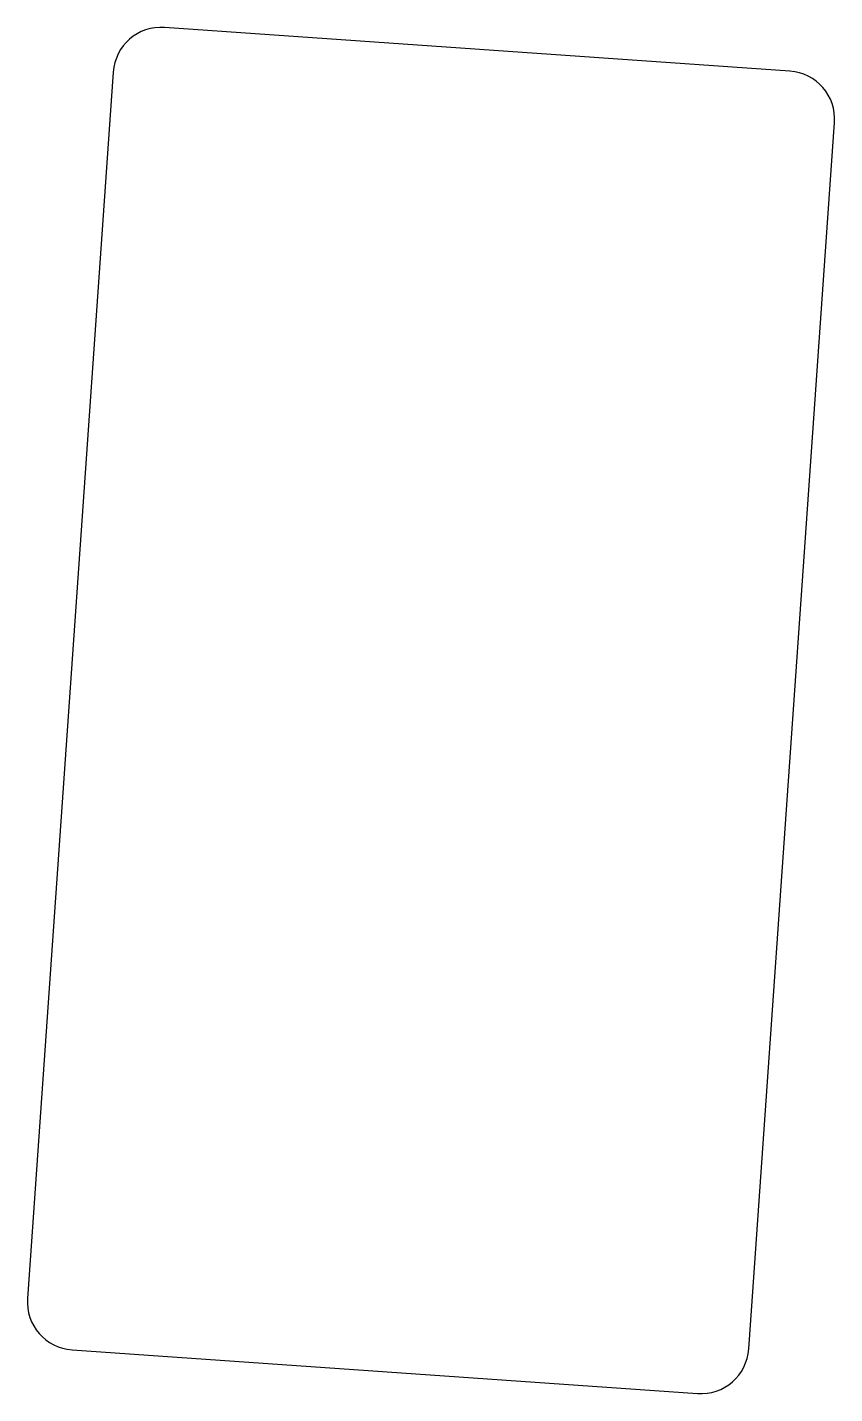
# Model space of a CAD drawing. Header units: millimetres. Extents: x 109.1 to 142.5, y 40.7 to 97.4.
import ezdxf

# ---------------------------------------------------------------- set-up
doc = ezdxf.new("R2010")
doc.units = ezdxf.units.MM

msp = doc.modelspace()

# ---------------------------------------------------------------- linework, layer by layer
for p, q in [((140.684, 95.581), (114.748, 97.395)), ((112.613, 95.539), (109.055, 44.663)), ((138.982, 42.571), (142.54, 93.446)), ((110.911, 42.529), (136.848, 40.715))]:
    msp.add_line(p, q)
for centre, start, end in [((114.608, 95.4), 86, 176), ((140.545, 93.586), 356, 86), ((111.05, 44.524), 176, 266), ((136.987, 42.71), 266, 356)]:
    msp.add_arc(centre, 2, start, end)

doc.saveas('drawing.dxf')
